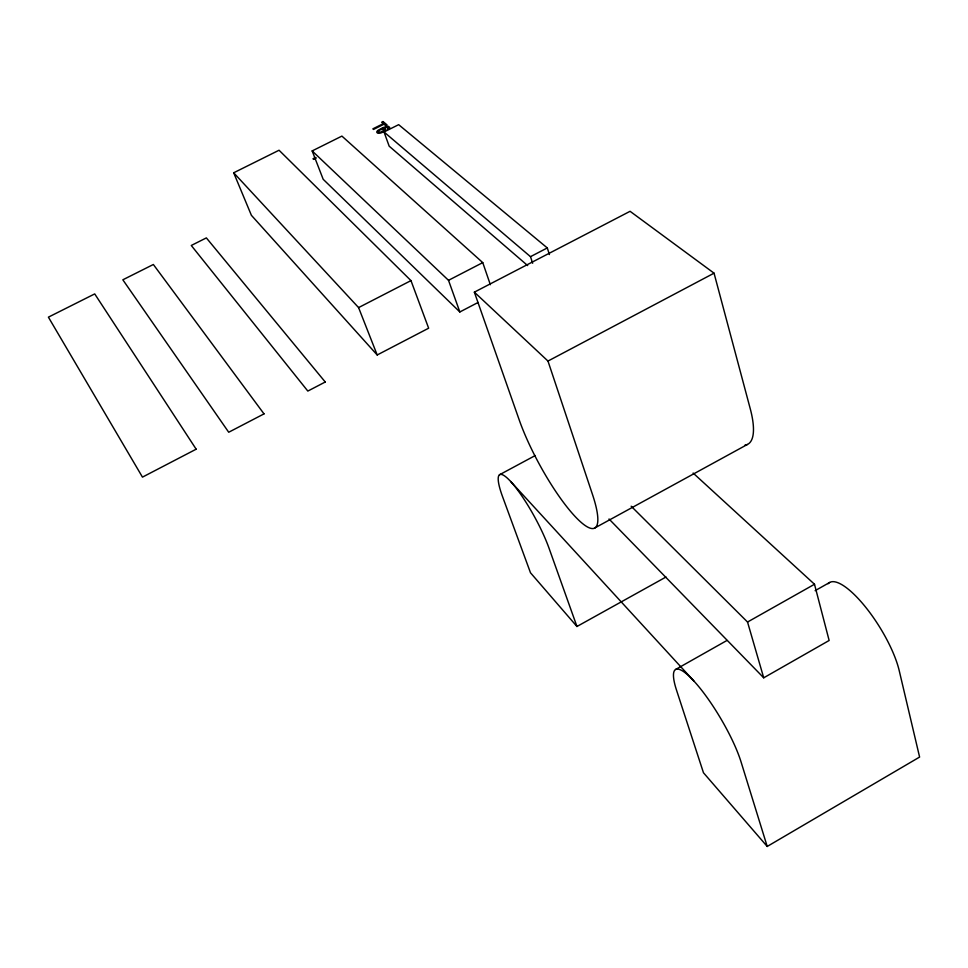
<?xml version="1.0" encoding="UTF-8"?>
<svg xmlns="http://www.w3.org/2000/svg" width="968" height="968" viewBox="0 0 968 968"><rect width="100%" height="100%" fill="white"/><g stroke="black" fill="none" stroke-linecap="round" stroke-linejoin="round"><path stroke-width="1.45" d="M767.213 846.455L741.065 761.949A64.795 13.927 59.4 0 0 694.794 682.016A64.795 13.927 59.4 0 0 676.511 690.111L703.47 772.754L767.213 846.455L919.6 757.061L899.224 670.667A63.888 19.142 58.1 0 0 864.678 605.992A63.888 19.142 58.1 0 0 828.076 583.752M609.017 518.993L763.716 677.806L829.14 640.489L814.499 584.261L693.124 473.049M631.172 506.216L747.538 622.037L814.499 584.261M675.604 669.481L726.932 640.477M815.129 590.674L829.6 582.494M576.952 626.49L549.074 548.324A53.821 10.273 61.3 0 0 511.177 482.064A53.821 10.273 61.3 0 0 502.501 496.499L530.488 572.766L576.952 626.49L666.008 577.013M594.425 528.177L747.393 444.469M499.488 474.768L535.244 455.541M714.045 273.17L630.071 211.302L474.356 292.154L547.973 361.064L714.045 273.17L750.273 408.835A81.07 24.914 61 0 1 744.864 445.183M377.193 354.978L428.642 328.2L410.976 280.611L279.05 150.234L233.687 172.788L251.39 215.307L377.193 354.978L358.584 307.594L233.687 172.788M490.352 284.701L482.754 262.618L341.91 136.101L312.168 150.923L323.179 179.286L459.848 311.962L478.071 302.476M547.295 247.941L398.659 124.666L384.03 131.987L530.488 256.665L547.295 247.941L549.425 254.548M312.168 150.923L448.511 280.321L482.754 262.618M358.584 307.594L410.976 280.611M315.629 157.445L312.979 158.764L313.608 159.369L316.246 158.05M527.669 265.583L389.172 146.168L384.03 131.987M385.167 128.938L385.397 129.228A3.63 1.609 -20.3 0 1 385.458 129.76L385.155 130.39A4.053 1.791 -20.3 0 1 384.26 131.285L382.82 132.156A5.288 2.335 -20.4 0 1 380.23 133.1L379.952 133.148A3.969 1.754 -20.4 0 1 377.399 133.003L376.794 132.265A4.102 1.815 -20.4 0 1 376.903 131.588L377.036 131.333A4.162 1.839 -20.4 0 1 377.786 130.498L382.796 127.667L387.563 126.312A3.969 1.754 -20.3 0 1 388.604 126.421L389.729 127.522A3.4 1.5 -20.3 0 1 388.954 128.744L387.115 129.034A3.315 1.464 -20.3 0 0 388.168 128.212A2.335 1.028 -20.3 0 0 387.273 127.123A3.872 1.706 -20.3 0 0 385.409 127.425A9.293 4.114 -20.3 0 0 382.372 128.708L383.074 128.562A3.654 1.609 -20.3 0 1 384.09 128.55A4.053 1.791 -20.3 0 1 385.131 128.913M510.656 481.471L693.923 681.061M448.511 280.321L459.848 311.962M474.356 292.154L519.175 419.822A82.244 18.102 61.4 0 0 576.722 518.183A82.244 18.102 61.4 0 0 592.537 494.636L547.973 361.064M530.488 256.665L532.654 263.26M747.538 622.037L763.716 677.806M382.203 129.192A3.521 1.561 -20.3 0 0 378.924 130.753A2.807 1.246 -20.4 0 0 378.149 131.648L380.17 132.362L383.751 130.438A2.662 1.174 -20.3 0 0 382.191 129.24M196.165 449.188L142.465 477.127L48.4 317.153L94.719 293.909L196.165 449.188M264.01 413.88L228.714 432.248L122.839 279.8L153.355 264.494L264.01 413.88M325.248 382.009L307.824 391.072L191.277 245.473L206.365 237.898L325.248 382.009M383.026 121.544L381.634 122.246L383.304 123.65L372.849 128.865L373.515 129.434L383.981 124.219L385.663 125.634L387.067 124.932L383.026 121.544"/></g></svg>
